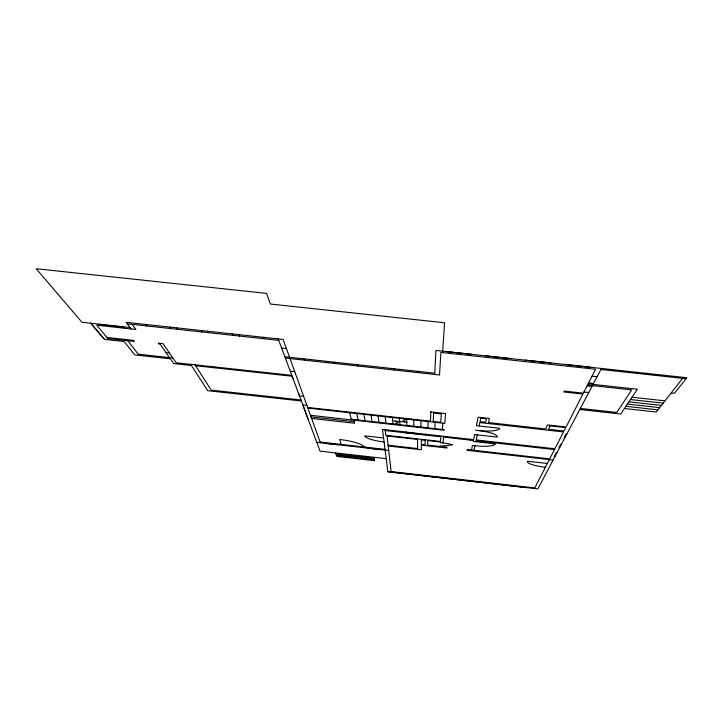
<?xml version="1.0" encoding="UTF-8"?>
<svg xmlns="http://www.w3.org/2000/svg" width="723" height="723" viewBox="0 0 723 723"><rect width="100%" height="100%" fill="white"/><g stroke="black" fill="none" stroke-linecap="round" stroke-linejoin="round"><path stroke-width="1.08" d="M420.867 427.058L420.922 420.714M425.341 435.056L425.359 434.216M427.853 427.844L428.061 421.518M430.845 411.92L430.474 421.166L307.637 407.429L290.031 358.572M434.848 428.631L435.21 422.313M442.684 351.179L444.582 322.765L270.375 304.031L266.543 293.393L36.15 268.73L82.015 322.277L130.013 327.519M446.931 351.64L472.399 354.415M440.434 442.801L440.497 441.997L427.763 440.569L427.609 445.07L440.135 446.48L440.19 445.838L442.702 446.118L452.562 444.762A15.183 3.136 6.5 0 0 442.991 442.955L440.443 442.666M442.359 429.471L442.883 423.172M442.702 446.118L442.648 446.769L447.031 447.266L446.95 448.034L421.337 445.142L421.292 449.742L388.215 446.001M442.991 442.955L443.515 437.099L473.429 440.461L473.24 441.428L495.327 443.913A19.602 4.166 6.2 0 1 474.993 445.748L472.435 445.458L471.523 450.022M446.76 437.469L446.85 436.629M470.176 440.099L470.33 439.268M486.01 355.897L511.559 358.671M474.035 450.312L474.993 445.748M475.833 441.717L476.032 440.759L554.46 449.579L549.715 458.852L467.121 449.525L466.977 450.293L553.113 460.027M477.27 434.857L476.213 439.927L554.875 448.775L563.506 431.929L479.846 422.584L479.132 425.983M525.214 360.153L550.863 362.946M564.555 364.437L590.284 367.23M526.407 487.6L387.835 471.676M549.326 459.593L534.812 487.944L391.089 471.532M601.455 368.45L537.867 488.911L387.844 471.776L382.512 429.399L473.601 439.638L474.613 434.559L497.252 437.099A20.09 4.374 6.1 0 0 478.192 430.492L475.49 430.185M683.389 377.361L656.213 412.011L624.446 408.504M394.044 424.645L398.346 422.756L393.719 420.804L406.769 422.34L402.937 420.75L407.781 418.626M600.912 369.471L686.055 378.735M127.266 323.823L278.744 340.343M592.074 376.132L597.108 376.683M169.498 357.605L160.19 344.247L159.033 344.121L158.328 343.109L162.982 343.615L176.141 362.756L291.803 375.354M195.644 365.748L292.128 376.231M281.618 348.052L286.425 348.576M588.585 382.955L593.511 383.497M588.133 383.841L637.388 389.236L620.741 414.017L579.792 409.489M671.17 392.932L674.478 393.294L686.85 377.731L435.906 350.447L434.821 373.213L284.871 356.755M587.492 385.079L631.649 389.914L616.873 412.462L580.352 408.423M587.076 385.901L591.956 386.444M106.905 337.46L133.556 340.388L134.324 341.401L107.745 338.491L96.801 325.214L135.879 329.489L132.119 324.356M285.35 358.057L439.512 374.984L440.903 352.417L595.598 369.254L583.344 393.176L564.256 391.08L563.859 391.965L582.901 394.062L566.037 426.986L547.537 424.925L545.738 428.974L488.414 422.575L489.399 418.445L478.093 417.18L476.394 425.675L499.747 428.287A20.732 4.654 6.1 0 1 478.192 430.492M104.455 339.358L90.8 323.235L104.455 339.358L124.211 341.527L134.758 354.921L170.366 358.843L173.674 363.597L191.432 365.567L207.763 390.709L301.355 400.985M583.949 391.993L588.748 392.526M632.019 397.225L664.97 400.84M630.465 399.548L663.163 403.145M628.929 401.834L661.391 405.404M165.974 352.553L169.381 352.923M627.41 404.085L659.638 407.636M625.919 406.308L657.912 409.842M172.851 357.975L138.229 354.153L127.772 340.687M290.248 371.188L294.749 371.685M303.633 396.331L299.458 395.879L298.445 393.176M300.985 399.973L211.188 390.122L195.065 364.853M302.847 404.952L306.904 405.395M430.492 411.875L445.63 413.565L444.753 423.38L307.871 408.07L307.637 407.429M566.751 434.198L566.055 434.125L564.184 437.668L564.871 437.749M351.188 419.25L444.184 429.679L444.13 430.257L310.465 415.273M561.419 444.302L560.741 444.229L559.015 447.528L559.674 447.6M311.044 416.864L354.315 421.726M311.613 418.445L354.659 423.28L353.972 420.144M405.883 432.345L417.903 433.908L405.892 432.553M385.205 430.546L440.913 436.809L440.542 441.464L385.757 435.291L385.106 429.688M556.936 452.788L556.285 452.715L554.261 456.575L554.893 456.647M387.094 435.987L417.578 439.421L417.614 448.567L388.134 445.232M383.597 437.993L364.754 435.87A19.006 3.949 7.1 0 0 384.094 441.97M547.338 463.488L527.474 461.247A20.063 4.022 5.5 0 0 545.404 467.266M320.099 441.997L385.025 449.354M303.606 406.977L316.782 442.349L388.721 450.501M386.199 458.662L320.063 451.143L316.782 442.349M336.059 454.089L374.189 458.427M336.43 455.246L374.378 459.566M99.187 325.477L98.31 324.401L123.886 327.194L124.699 328.269M131.089 328.965L126.154 322.341L283.136 339.449L289.571 357.27M145.666 324.464L146.697 325.946M170.095 327.13L171.035 328.604M176.62 327.835L177.533 329.308M212.752 366.769L213.303 367.7M201.111 330.51L201.943 331.974M207.655 331.224L208.459 332.679M232.219 333.899L232.933 335.345M238.78 334.613L239.467 336.059M263.407 337.298L264.003 338.735M278.21 338.915L308.314 419.647M292.309 376.719L293.104 378.843M307.871 408.07L320.37 442.756M323.958 443.163L338.319 444.79M304.094 358.87L304.51 360.162M335.698 452.923L336.791 456.403L374.577 460.696L373.99 457.27M341.102 444.374L339.711 439.512A23.055 4.582 7.4 0 1 363.94 446.959M327.682 361.455L328.016 362.747M333.981 362.142L334.288 363.434M349.715 412.752L351.333 419.855M356.819 413.547L358.138 420.027M367.392 448.079L381.807 449.715M363.922 414.342L365.097 420.804M357.623 364.744L357.849 366.019M371.026 415.138L372.047 421.59M378.147 415.933L379.015 422.368M387.031 435.436L391.161 472.155M385.26 416.728L385.974 423.145M392.381 417.523L392.941 423.931M393.981 368.73L394.071 369.995M399.512 418.319L399.918 424.708M405.865 432.02L405.901 432.869M406.642 419.123L406.895 425.495M413.782 419.918L413.881 426.281M417.749 371.342L417.758 372.598M421.401 439.846L421.346 444.365L425.106 444.79L425.214 440.28L421.401 439.846M433.619 413.05L433.204 421.473L440.705 422.313L441.346 413.908L433.619 413.05M480.777 418.147L480.045 421.645L485.621 422.268L486.425 418.771L480.777 418.147M550.095 425.865L548.54 429.29L563.967 431.007L565.711 427.609L550.095 425.865"/></g></svg>
